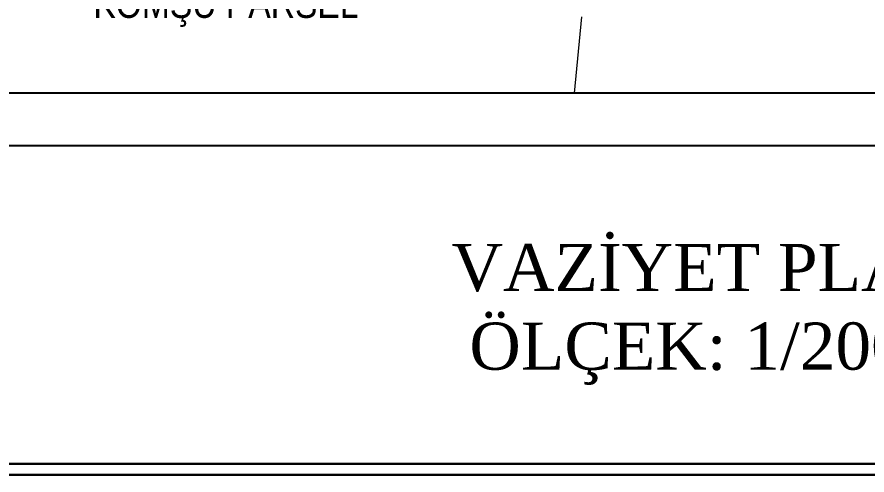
# Model space of a CAD drawing. Header units: millimetres. Extents: x 708 to 46452, y -4963 to 3960.
# Drawn here: x 7001 to 7812, y 1328 to 1765 of the extents above; entities that cross this region are included whole.
import ezdxf

# ---------------------------------------------------------------- set-up
doc = ezdxf.new("R2010")
doc.units = ezdxf.units.MM
doc.layers.add('00_YAZI', color=214, linetype='Continuous')
doc.layers.add('KP', color=1, linetype='Continuous')
for name, color, linetype, lineweight in [('ROL_DIK', 150, 'Continuous', 0), ('Z_KOMSU_PARSELLER', 172, 'Continuous', 0), ('Çerçeve', 8, 'Continuous', 30)]:
    doc.layers.add(name, color=color, linetype=linetype, lineweight=lineweight)
doc.styles.add('ARİAL NARROW', font='ARIALN.TTF', dxfattribs={"width": 0.8})
doc.styles.add('GENERATED_STYLE_2', font='times.ttf')

# ---------------------------------------------------------------- blocks, each defined once
blk = doc.blocks.new('WEFJWE')
at = {"layer": 'KP'}
for points in [[(30112.8, -8396), (37360.2, -8396), (37360.2, -14020), (30112.8, -14020)], [(30312.8, -8596), (37160.2, -8596), (37160.2, -13820), (30312.8, -13820)]]:
    blk.add_lwpolyline(points, close=True, dxfattribs=at)
at = {"layer": 'Z_KOMSU_PARSELLER', "lineweight": 0}
blk.add_line((35195.8, -13528.8, -13220.7), (35167.1, -13820, -13220.7), dxfattribs=at)
at = {"layer": '00_YAZI', "insert": (33332.7, -13566.7), "char_height": 111.969, "width": 2010.873, "attachment_point": 7, "style": 'ARİAL NARROW'}
blk.add_mtext('{\\W1;KOMŞU PARSEL}', dxfattribs=at)

msp = doc.modelspace()

# ---------------------------------------------------------------- linework, layer by layer
at = {"layer": 'Çerçeve'}
for p, q in [((3680.496, 1338.558), (20864.937, 1338.558)), ((6228.153, 1327.81), (20864.937, 1328.367))]:
    msp.add_line(p, q, dxfattribs=at)

# ---------------------------------------------------------------- block references
at = {"xscale": 0.25, "yscale": 0.25, "zscale": 0.25}
msp.add_blockref('WEFJWE', (-1259.348, 5146.985, 3305.175), dxfattribs=at)

# ---------------------------------------------------------------- texts
at = {"layer": 'ROL_DIK', "color": 0, "lineweight": 40, "insert": (7415.597, 1548.307), "char_height": 45, "attachment_point": 1, "style": 'GENERATED_STYLE_2'}
msp.add_mtext('VAZİYET PLANI \\P ÖLÇEK: 1/200', dxfattribs=at)

doc.saveas('drawing.dxf')
